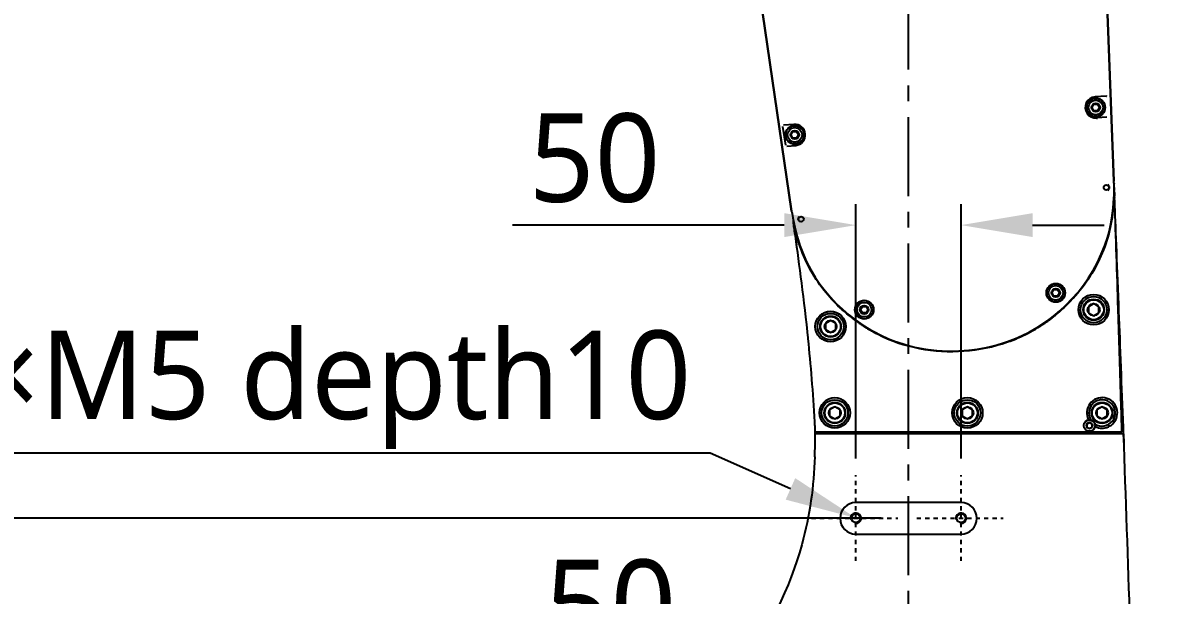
# Model space of a CAD drawing. Header units: millimetres. Extents: x 5828 to 6704, y 123 to 421.
# Drawn here: x 6393.03 to 6419.98, y 252.57 to 266.16 of the extents above; entities that cross this region are included whole.
import ezdxf
from ezdxf import colors
from ezdxf.entities.mleader import LeaderData, LeaderLine
from ezdxf.math import Vec2, Vec3

# ---------------------------------------------------------------- set-up
doc = ezdxf.new("R2010")
doc.units = ezdxf.units.MM
doc.linetypes.add('CENTER', pattern=[0.6, 0.375, -0.075, 0.075, -0.075])
doc.layers.add('DIM', color=7, linetype='Continuous')
doc.layers.add('外形图', color=7, linetype='Continuous')
doc.styles.add('微软雅黑', font='msyh.ttc', dxfattribs={"height": 2.1})
doc.dimstyles.new('尺寸标注_1_20比例', dxfattribs={"dimtxt": 2.1, "dimasz": 1.7, "dimexe": 0.5, "dimexo": 0.4, "dimgap": 0.5, "dimtad": 1, "dimdec": 1, "dimlfac": 20, "dimdsep": 46, "dimtxsty": '微软雅黑', "dimcen": 0.09, "dimadec": 0, "dimazin": 0, "dimtp": 0.01, "dimtm": 0.01, "dimtfac": 1, "dimtdec": 1, "dimtofl": 0, "dimtmove": 0, "dimatfit": 3, "dimfxl": 1, "dimtolj": 1, "dimarcsym": 0})

# ---------------------------------------------------------------- blocks, each defined once
blk = doc.blocks.new('*D1505')
at = {"layer": 'Defpoints', "color": 0}
for p in [(6415.321, 250.77), (6412.821, 247.64), (6415.321, 247.64)]:
    blk.add_point(p, dxfattribs=at)
at = {"layer": '外形图', "color": 0, "lineweight": -2, "ltscale": 20}
for p, q in [((6412.821, 248.04), (6412.821, 251.27)), ((6415.321, 248.04), (6415.321, 251.27)), ((6411.121, 250.77), (6405.042, 250.77)), ((6417.021, 250.77), (6418.721, 250.77))]:
    blk.add_line(p, q, dxfattribs=at)
at = {"layer": '外形图', "color": 0}
for points in [[(6411.121, 250.487), (6411.121, 251.053), (6412.821, 250.77)], [(6417.021, 251.053), (6417.021, 250.487), (6415.321, 250.77)]]:
    blk.add_solid(points, dxfattribs=at)
at = {"layer": '外形图', "color": 0, "insert": (6406.992, 252.356), "char_height": 2.1, "attachment_point": 5, "style": '微软雅黑'}
blk.add_mtext('\\A1;50', dxfattribs=at)
blk = doc.blocks.new('*D1508')
at = {"layer": 'Defpoints', "color": 0}
for p in [(6415.321, 261.36), (6412.821, 255.422), (6415.321, 255.422)]:
    blk.add_point(p, dxfattribs=at)
at = {"layer": '外形图', "color": 0, "lineweight": -2, "ltscale": 20}
for p, q in [((6412.821, 255.822), (6412.821, 261.86)), ((6415.321, 255.822), (6415.321, 261.86)), ((6411.121, 261.36), (6404.664, 261.36)), ((6417.021, 261.36), (6418.721, 261.36))]:
    blk.add_line(p, q, dxfattribs=at)
at = {"layer": '外形图', "color": 0}
for points in [[(6411.121, 261.077), (6411.121, 261.644), (6412.821, 261.36)], [(6417.021, 261.644), (6417.021, 261.077), (6415.321, 261.36)]]:
    blk.add_solid(points, dxfattribs=at)
at = {"layer": '外形图', "color": 0, "insert": (6406.614, 262.946), "char_height": 2.1, "attachment_point": 5, "style": '微软雅黑'}
blk.add_mtext('\\A1;50', dxfattribs=at)
blk = doc.blocks.new('*D1509')
at = {"layer": 'Defpoints', "color": 0}
for p in [(6411.821, 280.928), (6416.709, 222.153), (6442.674, 222.153)]:
    blk.add_point(p, dxfattribs=at)
at = {"layer": '外形图', "color": 0, "lineweight": -2, "ltscale": 20}
for p, q in [((6412.221, 280.928), (6443.174, 280.928)), ((6442.674, 279.228), (6442.674, 223.853)), ((6417.109, 222.153), (6443.174, 222.153))]:
    blk.add_line(p, q, dxfattribs=at)
at = {"layer": '外形图', "color": 0}
for points in [[(6442.957, 279.228), (6442.39, 279.228), (6442.674, 280.928)], [(6442.39, 223.853), (6442.957, 223.853), (6442.674, 222.153)]]:
    blk.add_solid(points, dxfattribs=at)
at = {"layer": '外形图', "color": 0, "insert": (6441.082, 251.54), "char_height": 2.1, "attachment_point": 5, "rotation": 90, "style": '微软雅黑'}
blk.add_mtext('\\A1;1175.5', dxfattribs=at)
blk = doc.blocks.new('*D1545')
at = {"layer": 'Defpoints', "color": 0}
for p in [(6388.418, 254.403), (6413.821, 254.403), (6413.82, 248.653)]:
    blk.add_point(p, dxfattribs=at)
at = {"layer": 'DIM', "color": 0, "linetype": 'ByBlock', "lineweight": -2, "ltscale": 20}
for p, q in [((6413.421, 254.403), (6387.918, 254.403)), ((6388.418, 250.353), (6388.418, 252.703)), ((6413.42, 248.653), (6387.918, 248.653))]:
    blk.add_line(p, q, dxfattribs=at)
at = {"layer": 'DIM', "color": 0}
for points in [[(6388.701, 252.703), (6388.135, 252.703), (6388.418, 254.403)], [(6388.135, 250.353), (6388.701, 250.353), (6388.418, 248.653)]]:
    blk.add_solid(points, dxfattribs=at)
at = {"layer": 'DIM', "color": 0, "insert": (6386.827, 251.528), "char_height": 2.1, "attachment_point": 5, "rotation": 90, "style": '微软雅黑'}
blk.add_mtext('\\A1;115', dxfattribs=at)
blk = doc.blocks.new('*D1546')
at = {"layer": 'Defpoints', "color": 0}
for p in [(6412.772, 273.903), (6388.418, 254.403), (6413.821, 254.403)]:
    blk.add_point(p, dxfattribs=at)
at = {"layer": 'DIM', "color": 0, "linetype": 'ByBlock', "lineweight": -2, "ltscale": 20}
for p, q in [((6412.372, 273.903), (6387.918, 273.903)), ((6388.418, 272.203), (6388.418, 256.103)), ((6413.421, 254.403), (6387.918, 254.403))]:
    blk.add_line(p, q, dxfattribs=at)
at = {"layer": 'DIM', "color": 0}
for points in [[(6388.701, 272.203), (6388.135, 272.203), (6388.418, 273.903)], [(6388.135, 256.103), (6388.701, 256.103), (6388.418, 254.403)]]:
    blk.add_solid(points, dxfattribs=at)
at = {"layer": 'DIM', "color": 0, "insert": (6386.833, 264.153), "char_height": 2.1, "attachment_point": 5, "rotation": 90, "style": '微软雅黑'}
blk.add_mtext('\\A1;390', dxfattribs=at)
blk = doc.blocks.new('*D1556')
at = {"layer": 'Defpoints', "color": 0}
for p in [(6382.821, 278.378), (6421.571, 223.051), (6421.571, 206.909)]:
    blk.add_point(p, dxfattribs=at)
at = {"layer": 'DIM', "color": 0, "linetype": 'ByBlock', "lineweight": -2, "ltscale": 20}
for p, q in [((6382.821, 277.978), (6382.821, 206.409)), ((6421.571, 222.651), (6421.571, 206.409)), ((6384.521, 206.909), (6419.871, 206.909))]:
    blk.add_line(p, q, dxfattribs=at)
at = {"layer": 'DIM', "color": 0}
for points in [[(6384.521, 207.193), (6384.521, 206.626), (6382.821, 206.909)], [(6419.871, 206.626), (6419.871, 207.193), (6421.571, 206.909)]]:
    blk.add_solid(points, dxfattribs=at)
at = {"layer": 'DIM', "color": 0, "insert": (6402.196, 208.477), "char_height": 2.1, "attachment_point": 5, "style": '微软雅黑'}
blk.add_mtext('\\A1;775', dxfattribs=at)
blk = doc.blocks.new('*D1561')
at = {"layer": 'Defpoints', "color": 0}
for p in [(6417.385, 273.403), (6438.362, 273.403), (6420.414, 247.153)]:
    blk.add_point(p, dxfattribs=at)
at = {"layer": 'DIM', "color": 0, "lineweight": -2}
for p, q in [((6417.785, 273.403), (6438.862, 273.403)), ((6438.362, 248.853), (6438.362, 271.703)), ((6420.814, 247.153), (6438.862, 247.153))]:
    blk.add_line(p, q, dxfattribs=at)
at = {"layer": 'DIM', "color": 0}
for points in [[(6438.645, 271.703), (6438.079, 271.703), (6438.362, 273.403)], [(6438.079, 248.853), (6438.645, 248.853), (6438.362, 247.153)]]:
    blk.add_solid(points, dxfattribs=at)
at = {"layer": 'DIM', "color": 0, "insert": (6436.776, 260.278), "char_height": 2.1, "attachment_point": 5, "rotation": 90, "style": '微软雅黑'}
blk.add_mtext('\\A1;525', dxfattribs=at)

msp = doc.modelspace()

# ---------------------------------------------------------------- linework, layer by layer
at = {"layer": '外形图', "linetype": 'CENTER', "ltscale": 5}
msp.add_line((6414.0708, 223.051), (6414.0708, 284.7796), dxfattribs=at)
at = {"layer": '外形图', "linetype": 'Continuous'}
for p, q in [((6418.5171, 273.5757), (6418.9519, 262.4024)), ((6418.9519, 262.4024), (6418.5171, 273.5757)), ((6409.6679, 272.7548), (6411.2958, 261.6922)), ((6411.2958, 261.6922), (6409.6679, 272.7548)), ((6418.4327, 264.1527), (6418.4768, 264.2289)), ((6418.4768, 264.2289), (6418.5648, 264.2289)), ((6418.7652, 264.4204), (6418.5034, 264.402)), ((6418.5648, 264.2289), (6418.6088, 264.1527)), ((6418.4768, 264.0764), (6418.4327, 264.1527)), ((6418.5648, 264.0764), (6418.4768, 264.0764)), ((6418.7827, 263.9204), (6418.549, 263.904)), ((6418.6088, 264.1527), (6418.5648, 264.0764)), ((6411.0806, 263.7031), (6411.1462, 263.2572)), ((6411.349, 263.7517), (6411.106, 263.7304)), ((6411.2828, 263.5027), (6411.3268, 263.5789)), ((6411.3268, 263.4264), (6411.2828, 263.5027)), ((6411.3268, 263.5789), (6411.4148, 263.5789)), ((6411.4148, 263.4264), (6411.3268, 263.4264)), ((6411.4148, 263.5789), (6411.4588, 263.5027)), ((6411.4588, 263.5027), (6411.4148, 263.4264)), ((6411.1807, 263.2351), (6411.3926, 263.2536)), ((6418.9534, 262.3574), (6418.9545, 262.3289)), ((6418.9534, 262.3574), (6418.9535, 262.3547)), ((6418.9553, 262.2803), (6418.9553, 262.2777)), ((6418.9558, 262.26), (6418.9558, 262.2553)), ((6418.9561, 262.235), (6418.9562, 262.2094)), ((6418.9562, 262.2094), (6418.9562, 262.1838)), ((6418.9651, 262.0738), (6418.9617, 262.1608)), ((6418.9628, 262.1324), (6418.9636, 262.1126)), ((6418.9636, 262.1126), (6418.9643, 262.0937)), ((6418.9652, 262.0502), (6418.9636, 262.0947)), ((6418.9643, 262.0937), (6418.9654, 262.0672)), ((6418.9667, 262.0341), (6418.9651, 262.0738)), ((6418.9685, 261.9566), (6418.9652, 262.0502)), ((6418.9654, 262.0672), (6418.9655, 262.0635)), ((6418.9655, 262.0635), (6418.966, 262.0503)), ((6418.9673, 262.0191), (6418.9682, 261.9959)), ((6418.9702, 261.9076), (6418.9685, 261.9566)), ((6418.9712, 261.9201), (6418.97, 261.9494)), ((6411.3048, 261.6337), (6411.3211, 261.5368)), ((6411.3211, 261.5368), (6411.3674, 261.3089)), ((6411.3316, 261.4509), (6411.3434, 261.3704)), ((6411.3447, 261.363), (6411.3381, 261.4077)), ((6411.35, 261.3249), (6411.3552, 261.2895)), ((6417.4827, 259.7527), (6417.5268, 259.8289)), ((6417.5268, 259.6764), (6417.4827, 259.7527)), ((6417.5268, 259.8289), (6417.6148, 259.8289)), ((6417.6148, 259.6764), (6417.5268, 259.6764)), ((6417.6148, 259.8289), (6417.6588, 259.7527)), ((6417.6588, 259.7527), (6417.6148, 259.6764)), ((6412.9328, 259.3527), (6412.9768, 259.4289)), ((6412.9768, 259.2764), (6412.9328, 259.3527)), ((6412.9768, 259.4289), (6413.0648, 259.4289)), ((6413.0648, 259.4289), (6413.1088, 259.3527)), ((6413.1088, 259.3527), (6413.0648, 259.2764)), ((6418.4708, 259.4957), (6418.3469, 259.4242)), ((6418.3469, 259.4242), (6418.3469, 259.2812)), ((6418.5946, 259.4242), (6418.4708, 259.4957)), ((6418.5946, 259.2812), (6418.5946, 259.4242)), ((6419.0724, 259.3136), (6419.0664, 259.4695)), ((6412.2208, 259.0957), (6412.097, 259.0242)), ((6412.3446, 259.0242), (6412.2208, 259.0957)), ((6413.0648, 259.2764), (6412.9768, 259.2764)), ((6417.31, 259.0466), (6417.4156, 259.1222)), ((6418.3469, 259.2812), (6418.4708, 259.2097)), ((6418.4708, 259.2097), (6418.5946, 259.2812)), ((6412.097, 259.0242), (6412.097, 258.8812)), ((6412.097, 258.8812), (6412.2208, 258.8097)), ((6412.2208, 258.8097), (6412.3446, 258.8812)), ((6412.3446, 258.8812), (6412.3446, 259.0242)), ((6413.2783, 258.8158), (6413.4005, 258.7534)), ((6411.6881, 258.673), (6411.6856, 258.6978)), ((6411.6894, 258.6604), (6411.6881, 258.673)), ((6415.2869, 258.3739), (6415.5014, 258.39)), ((6412.3208, 257.0457), (6412.197, 256.9742)), ((6412.197, 256.9742), (6412.197, 256.8312)), ((6412.4446, 256.9742), (6412.3208, 257.0457)), ((6412.4446, 256.8312), (6412.4446, 256.9742)), ((6415.4708, 257.0457), (6415.347, 256.9742)), ((6415.347, 256.9742), (6415.347, 256.8312)), ((6415.5946, 256.9742), (6415.4708, 257.0457)), ((6415.5946, 256.8312), (6415.5946, 256.9742)), ((6418.6708, 257.0457), (6418.5469, 256.9742)), ((6418.5469, 256.9742), (6418.5469, 256.8312)), ((6418.7946, 256.9742), (6418.6708, 257.0457)), ((6418.7946, 256.8312), (6418.7946, 256.9742)), ((6412.197, 256.8312), (6412.3208, 256.7597)), ((6412.3208, 256.7597), (6412.4446, 256.8312)), ((6415.347, 256.8312), (6415.4708, 256.7597)), ((6415.4708, 256.7597), (6415.5946, 256.8312)), ((6418.3708, 256.6744), (6418.3087, 256.6385)), ((6418.3087, 256.6385), (6418.3087, 256.5668)), ((6418.4329, 256.6385), (6418.3708, 256.6744)), ((6418.4329, 256.5668), (6418.4329, 256.6385)), ((6418.5469, 256.8312), (6418.6708, 256.7597)), ((6418.6708, 256.7597), (6418.7946, 256.8312)), ((6419.1816, 256.4027), (6411.853, 256.4027)), ((6411.8563, 256.4527), (6419.143, 256.4527)), ((6418.3087, 256.5668), (6418.3708, 256.5309)), ((6418.3708, 256.5309), (6418.4329, 256.5668)), ((6419.143, 256.4527), (6419.1411, 256.5183)), ((6419.1797, 256.454), (6419.1759, 256.5569)), ((6419.1816, 256.4027), (6419.1797, 256.454)), ((6419.1816, 256.4027), (6419.1899, 256.1748)), ((6415.3208, 254.7777), (6412.8208, 254.7777)), ((6412.8208, 254.0277), (6415.3208, 254.0277)), ((6411.5363, 253.7715), (6411.5363, 253.7716))]:
    msp.add_line(p, q, dxfattribs=at)
at = {"layer": '外形图', "linetype": 'CENTER', "ltscale": 0.05}
for p, q in [((6412.8208, 253.3895), (6412.8208, 255.4215)), ((6415.3208, 253.3895), (6415.3208, 255.4215)), ((6411.7682, 254.4027), (6413.8205, 254.4027)), ((6414.2682, 254.4027), (6416.3205, 254.4027))]:
    msp.add_line(p, q, dxfattribs=at)
at = {"layer": '外形图', "linetype": 'Continuous'}
for points in [[(6418.7652, 264.4204), (6418.7673, 264.4207), (6418.7692, 264.4216), (6418.771, 264.4228), (6418.7725, 264.4244), (6418.7737, 264.4262), (6418.7747, 264.4283), (6418.7754, 264.4307), (6418.7758, 264.4332), (6418.7758, 264.4358)], [(6418.5391, 263.9034), (6418.5408, 263.9033), (6418.5426, 263.9027)], [(6418.5426, 263.9027), (6418.5443, 263.9016), (6418.5459, 263.9001), (6418.5473, 263.8982), (6418.5485, 263.896), (6418.5493, 263.8937), (6418.5499, 263.8912), (6418.55, 263.8887)], [(6417.9638, 259.6161), (6418.0993, 259.7716), (6418.2272, 259.9354), (6418.3469, 260.1072), (6418.458, 260.2867), (6418.5601, 260.4743), (6418.6523, 260.6699), (6418.7337, 260.873), (6418.8034, 261.0842), (6418.8604, 261.3029), (6418.9041, 261.5282), (6418.9343, 261.7604), (6418.9512, 261.9988)], [(6411.3674, 261.3089), (6411.4235, 261.0891), (6411.4897, 260.8788), (6411.5658, 260.678), (6411.6522, 260.4853), (6411.7484, 260.3012), (6411.8533, 260.1261), (6411.9671, 259.9585), (6412.0891, 259.7985), (6412.2185, 259.6463), (6412.3562, 259.5006), (6412.5018, 259.3618), (6412.655, 259.2303)], [(6417.4156, 259.1222), (6417.5133, 259.1974), (6417.6703, 259.3287), (6417.8207, 259.4685), (6417.9638, 259.6161)], [(6412.655, 259.2303), (6412.8172, 259.1054), (6412.9886, 258.9872)], [(6415.5014, 258.39), (6415.7148, 258.4171), (6415.9266, 258.4554), (6416.1362, 258.505), (6416.3429, 258.5662), (6416.5461, 258.6393), (6416.7449, 258.7243), (6416.9388, 258.8208), (6417.1274, 258.9284), (6417.31, 259.0466)], [(6412.9886, 258.9872), (6413.1685, 258.8769), (6413.2783, 258.8158)], [(6413.4005, 258.7534), (6413.5987, 258.6638), (6413.8013, 258.5855), (6414.0074, 258.5191), (6414.2167, 258.4648), (6414.4285, 258.4229), (6414.6421, 258.3931), (6414.8567, 258.3753), (6415.0719, 258.369), (6415.2869, 258.3739)]]:
    msp.add_lwpolyline(points, dxfattribs=at)
for centre, radius in [((6418.5208, 264.1527), 0.2225), ((6418.5208, 264.1527), 0.22), ((6418.5208, 264.1527), 0.2157), ((6418.5208, 264.1527), 0.1725), ((6418.5208, 264.1527), 0.1026), ((6411.3708, 263.5027), 0.2225), ((6411.3708, 263.5027), 0.22), ((6411.3708, 263.5027), 0.2157), ((6411.3708, 263.5027), 0.1725), ((6411.3708, 263.5027), 0.1026), ((6418.7708, 262.2527), 0.0625), ((6411.5208, 261.5027), 0.0625), ((6417.5708, 259.7527), 0.2225), ((6417.5708, 259.7527), 0.22), ((6417.5708, 259.7527), 0.2157), ((6417.5708, 259.7527), 0.1725), ((6417.5708, 259.7527), 0.1026), ((6413.0208, 259.3527), 0.2225), ((6418.4708, 259.3527), 0.3625), ((6418.4708, 259.3527), 0.3125), ((6418.4708, 259.3527), 0.25), ((6418.4708, 259.3527), 0.2375), ((6412.2208, 258.9527), 0.3625), ((6413.0208, 259.3527), 0.22), ((6413.0208, 259.3527), 0.2157), ((6413.0208, 259.3527), 0.1725), ((6413.0208, 259.3527), 0.1026), ((6418.4708, 259.3527), 0.143), ((6412.2208, 258.9527), 0.3125), ((6412.2208, 258.9527), 0.25), ((6412.2208, 258.9527), 0.2375), ((6412.2208, 258.9527), 0.143), ((6412.3208, 256.9027), 0.3625), ((6412.3208, 256.9027), 0.3125), ((6412.3208, 256.9027), 0.25), ((6415.4708, 256.9027), 0.3625), ((6415.4708, 256.9027), 0.3125), ((6415.4708, 256.9027), 0.25), ((6418.6708, 256.9027), 0.25), ((6412.3208, 256.9027), 0.2375), ((6412.3208, 256.9027), 0.143), ((6415.4708, 256.9027), 0.2375), ((6415.4708, 256.9027), 0.143), ((6418.6708, 256.9027), 0.2375), ((6418.6708, 256.9027), 0.143), ((6418.3708, 256.6027), 0.1375), ((6418.3708, 256.6027), 0.1325), ((6418.3708, 256.6027), 0.0717), ((6412.8208, 254.4027), 0.105), ((6415.3208, 254.4027), 0.105)]:
    msp.add_circle(centre, radius, dxfattribs=at)
for centre, radius, start, end in [((6418.5208, 264.1527), 0.25, 94, 274.19266), ((6411.3708, 263.5027), 0.25, 275, 95), ((6413.1224, 262.2438), 5.683, 0.61611, 0.76266), ((6418.7708, 262.2527), 0.075, 297.07727, 62.96282), ((6413.9074, 262.2061), 5.0483, 1.71746, 2.22864), ((6413.9166, 262.2063), 5.0391, 1.45629, 1.6874), ((6413.4655, 262.1902), 5.4909, 1.05055, 1.34173), ((6413.7431, 262.1953), 5.2132, 0.74366, 1.05055), ((6414.3948, 262.2018), 4.5613, 0.7314, 1.00409), ((6414.5264, 262.2459), 4.279, 359.19574, 359.39051), ((6413.7801, 262.1973), 5.1761, 357.80804, 0.30253), ((6414.1937, 262.1879), 4.7625, 357.7167, 357.93488), ((6414.1438, 262.1896), 4.8123, 357.93497, 358.20558), ((6414.077, 262.1917), 4.8792, 358.2058, 358.56878), ((6413.9592, 262.1945), 4.997, 358.57014, 359.26431), ((6413.9943, 262.1986), 4.9619, 0.42102, 0.74366), ((6413.7542, 262.2005), 5.2019, 0.26628, 0.60413), ((6413.8318, 262.1963), 5.1244, 359.26305, 359.64534), ((6413.7574, 262.1968), 5.1988, 359.64494, 359.8573), ((6414.2929, 262.1837), 4.6632, 356.91318, 357.71873), ((6418.7296, 261.9396), 0.2406, 6.01639, 7.75757), ((6418.7346, 261.9401), 0.2356, 2.2616, 6.02405), ((5561.4824, 232.5317), 857.9908, 1.7926323, 1.9620772), ((6416.3922, 262.4421), 5.1512, 188.37853, 189.02872), ((6416.5934, 262.4697), 5.3539, 190.69457, 190.90679), ((6416.0329, 262.4225), 4.644, 190.72934, 190.91828), ((6416.4327, 262.4385), 5.1903, 190.90405, 191.66027), ((6411.689, 261.3743), 0.3426, 186.54812, 188.29284), ((6416.2232, 262.3953), 4.9764, 191.66134, 192.2924), ((6416.0648, 262.3609), 4.8143, 192.29302, 192.83027), ((6415.8014, 262.3), 4.544, 192.81954, 194.53313), ((6415.0989, 262.232), 3.6908, 192.28258, 192.52048), ((6415.0573, 262.2879), 3.9567, 307.00981, 317.77297), ((6415.0894, 262.256), 3.9118, 315.98908, 317.25595), ((6415.099, 262.2471), 3.8987, 317.25646, 317.62935), ((6415.1022, 262.2441), 3.8943, 317.62938, 317.80586), ((6415.1048, 262.2418), 3.8909, 317.80586, 318.04284), ((6415.0903, 262.2208), 3.8657, 228.89969, 231.24494), ((6415.0383, 262.309), 3.9855, 309.32197, 311.19673), ((6415.0434, 262.3032), 3.9778, 311.1972, 311.54048), ((6415.0486, 262.2974), 3.97, 311.54012, 312.93411), ((6415.0566, 262.2888), 3.9582, 312.9344, 313.69494), ((6415.0668, 262.2781), 3.9435, 313.69446, 315.21677), ((6415.0783, 262.2666), 3.9271, 315.21729, 315.98941), ((6415.1235, 262.264), 3.9199, 231.22975, 238.47354), ((6415.102, 262.2353), 3.8843, 231.24342, 231.58733), ((6415.1093, 262.2445), 3.8961, 231.58788, 233.01205), ((6415.1168, 262.2544), 3.9085, 233.01161, 233.58665), ((6415.1238, 262.264), 3.9203, 233.5871, 235.05423), ((6415.1305, 262.2736), 3.9321, 235.05389, 235.77084), ((6415.3054, 261.9589), 3.5451, 305.2742, 305.50598), ((6415.0308, 262.3223), 4.0001, 305.66744, 307.01642), ((6415.3473, 261.9004), 3.4731, 305.50284, 306.66511), ((6415.3894, 261.8435), 3.4025, 306.66824, 306.93133), ((6415.0333, 262.3152), 3.9934, 306.94932, 307.54729), ((6415.0336, 262.3148), 3.993, 307.54725, 308.8727), ((6415.0349, 262.3132), 3.9908, 308.87276, 309.32232), ((6365.1643, 253.9304), 46.7649, 5.85109, 6.00973), ((6415.1384, 262.2852), 3.9461, 235.77117, 237.04327), ((6415.1442, 262.2941), 3.9567, 237.04287, 237.44751), ((6415.1468, 262.2981), 3.9615, 237.44751, 237.88408), ((6415.1513, 262.3053), 3.97, 237.88435, 239.10649), ((6415.1494, 262.3047), 3.9681, 238.46278, 240.84892), ((6415.1549, 262.3113), 3.977, 239.10623, 239.49581), ((6415.1563, 262.3137), 3.9798, 239.4958, 239.86689), ((6415.1587, 262.3179), 3.9847, 239.86705, 241.08461), ((6415.1533, 262.3117), 3.9762, 240.84864, 242.28157), ((6415.1605, 262.3212), 3.9884, 241.08448, 241.54418), ((6414.8996, 261.8417), 3.4425, 241.56089, 241.82099), ((6414.911, 261.8631), 3.4668, 241.82108, 242.15201), ((6414.9326, 261.9041), 3.513, 242.15298, 242.91757), ((6415.1568, 262.3183), 3.9836, 242.28133, 242.75887), ((6414.9578, 261.9533), 3.5683, 242.91691, 243.4214), ((6418.6708, 256.9027), 0.3625, 15.9484, 207.00832), ((6418.6708, 256.9027), 0.3125, 237.58893, 212.40432), ((6418.6708, 256.9027), 0.3625, 346.22569, 15.9484), ((6418.6708, 256.9027), 0.3625, 243.01704, 346.22569), ((6398.7952, 256.3259), 13.058, 357.96254, 0.33688), ((6396.0364, 256.3189), 15.8168, 0.48414, 1.03283), ((6396.8454, 256.3266), 15.0078, 0.29028, 0.48084), ((5399.5953, 218.7651), 1020.2807, 1.8610698, 2.1140854), ((6412.8208, 254.4027), 0.375, 90, 270), ((6415.3208, 254.4027), 0.375, 270, 90), ((6412.8208, 254.4027), 0.125, 255, 195), ((6415.3208, 254.4027), 0.125, 255, 195)]:
    msp.add_arc(centre, radius, start, end, dxfattribs=at)
for points in [[(6418.9553, 262.2803), (6418.9552, 262.2966), (6418.955, 262.3129), (6418.9544, 262.3292)], [(6419.0664, 259.4695), (6419.0264, 260.514), (6418.9925, 261.3765), (6418.9712, 261.9201)], [(6411.366, 261.2175), (6411.3588, 261.2671), (6411.3517, 261.3156), (6411.3447, 261.363)], [(6411.3552, 261.2895), (6411.3751, 261.1531), (6411.3944, 261.0198), (6411.4132, 260.8895)], [(6411.6722, 258.8265), (6411.5736, 259.7631), (6411.4593, 260.5789), (6411.366, 261.2175)], [(6419.1759, 256.5569), (6419.1398, 257.5395), (6419.1043, 258.4805), (6419.0724, 259.3136)], [(6411.845, 255.8616), (6411.8195, 255.1618), (6411.7316, 254.4751), (6411.5363, 253.7715)], [(6411.5363, 253.7715), (6411.2592, 252.7733), (6410.7659, 251.7413), (6409.9279, 250.5897)]]:
    msp.add_open_spline(points, degree=3, dxfattribs=at)
for points, knots in [([(6417.9872, 259.6287), (6418.2785, 259.9499), (6418.7628, 260.695), (6418.9352, 261.5662), (6418.9524, 261.9994)], [0, 0, 0, 0, 0.5000704, 1, 1, 1, 1]), ([(6418.9493, 261.9326), (6418.9267, 261.5134), (6418.7475, 260.6731), (6418.2791, 259.9528), (6417.9982, 259.6404)], [0, 0, 0, 0, 0.4998325, 1, 1, 1, 1]), ([(6411.4701, 261.5579), (6411.4642, 261.5525), (6411.4542, 261.54), (6411.4452, 261.5152), (6411.4455, 261.4952), (6411.448, 261.4848), (6411.4484, 261.4833)], [0, 0, 0, 0, 0.315107, 0.6302139, 0.9453209, 1, 1, 1, 1]), ([(6412.6689, 259.2078), (6412.3451, 259.468), (6411.772, 260.0958), (6411.4631, 260.8869), (6411.3708, 261.2918)], [0, 0, 0, 0, 0.5000589, 1, 1, 1, 1]), ([(6412.5491, 259.3078), (6412.2722, 259.5493), (6411.7813, 260.1133), (6411.4951, 260.8042), (6411.4029, 261.1597)], [0, 0, 0, 0, 0.5000773, 1, 1, 1, 1]), ([(6419.1411, 256.5183), (6419.133, 256.7877), (6419.1176, 257.2966), (6419.0953, 258.0277), (6419.0741, 258.7094), (6419.0603, 259.1515), (6419.0533, 259.3715)], [0, 0, 0, 0, 0.2832514, 0.5351455, 0.7686454, 1, 1, 1, 1]), ([(6413.3333, 258.7765), (6413.6472, 258.6163), (6414.3244, 258.3826), (6415.3919, 258.33), (6416.4404, 258.5378), (6417.0761, 258.8681), (6417.3632, 259.0725)], [0, 0, 0, 0, 0.2499577, 0.4999979, 0.750039, 1, 1, 1, 1]), ([(6417.3526, 259.0646), (6416.7885, 258.6655), (6415.4119, 258.1883), (6413.9793, 258.4528), (6413.3612, 258.7621)], [0, 0, 0, 0, 0.4999707, 1, 1, 1, 1]), ([(6411.8563, 256.4527), (6411.8526, 256.5318), (6411.8128, 257.3103), (6411.7517, 258.0471), (6411.6894, 258.6604)], [0, 0, 0, 0, 0.1011036, 1, 1, 1, 1])]:
    msp.add_open_spline(points, degree=3, knots=knots, dxfattribs=at)

# ---------------------------------------------------------------- dimensions: what is measured, and where the dimension line sits
at = {"layer": 'DIM', "linetype": 'ByBlock', "ltscale": 20}
dim = msp.add_linear_dim(base=(6421.5708, 206.9092), p1=(6382.8208, 278.3776), p2=(6421.5708, 223.051), dimstyle='尺寸标注_1_20比例', dxfattribs=at)
dim.commit()
dim.dimension.update_dxf_attribs({"geometry": '*D1556', "text_midpoint": (6402.1958, 206.9092), "dimtype": 160})
dim = msp.add_linear_dim(base=(6388.418, 254.4027), p1=(6412.7723, 273.903), p2=(6413.8205, 254.4027), angle=90, dimstyle='尺寸标注_1_20比例', dxfattribs=at)
dim.commit()
dim.dimension.update_dxf_attribs({"geometry": '*D1546', "text_midpoint": (6388.418, 264.1528), "dimtype": 160})
at = {"layer": 'DIM'}
dim = msp.add_linear_dim(base=(6438.3621, 273.4026), p1=(6420.4137, 247.1527), p2=(6417.3848, 273.4026), angle=90, dimstyle='尺寸标注_1_20比例', dxfattribs=at)
dim.commit()
dim.dimension.update_dxf_attribs({"geometry": '*D1561', "text_midpoint": (6436.7762, 260.2777)})
at = {"layer": 'DIM', "linetype": 'ByBlock', "ltscale": 20}
dim = msp.add_linear_dim(base=(6388.418, 254.4027), p1=(6413.8204, 248.6531), p2=(6413.8205, 254.4027), angle=90, dimstyle='尺寸标注_1_20比例', dxfattribs=at)
dim.commit()
dim.dimension.update_dxf_attribs({"geometry": '*D1545', "text_midpoint": (6386.8267, 251.5279)})
at = {"layer": '外形图', "ltscale": 20}
dim = msp.add_linear_dim(base=(6442.6735, 222.1527), p1=(6411.8208, 280.9276), p2=(6416.7089, 222.1527), angle=90, dimstyle='尺寸标注_1_20比例', dxfattribs=at)
dim.commit()
dim.dimension.update_dxf_attribs({"geometry": '*D1509', "text_midpoint": (6442.6735, 251.5402), "dimtype": 160})
for base, p1, p2, picture, middle in [((6415.3208, 261.3603), (6412.8208, 255.4215), (6415.3208, 255.4215), '*D1508', (6406.6144, 261.3603)), ((6415.3207, 250.77), (6412.8207, 247.64), (6415.3207, 247.64), '*D1505', (6406.9922, 250.77))]:
    dim = msp.add_linear_dim(base=base, p1=p1, p2=p2, dimstyle='尺寸标注_1_20比例', dxfattribs=at)
    dim.commit()
    dim.dimension.update_dxf_attribs({"geometry": picture, "text_midpoint": middle, "dimtype": 160})

# ---------------------------------------------------------------- leaders
at = {"layer": '外形图'}
ml = msp.add_multileader_mtext('Standard', dxfattribs=at)
ml.set_content('2×M5{\\A1;\\C256; depth10}', style='微软雅黑')
ml.set_leader_properties()
ml.build(insert=Vec2(0, 0))
ml.multileader.update_dxf_attribs({"text_left_attachment_type": 5, "text_right_attachment_type": 5, "dogleg_length": 0.15, "arrow_head_size": 1.7})
ctx = ml.context
ctx.base_point, ctx.char_height, ctx.arrow_head_size, ctx.landing_gap_size, ctx.plane_origin = Vec3(6388.928, 266.6829), 2.1, 1.7, 0.3, Vec3(6412.7723, 273.9059)
ctx.left_attachment, ctx.right_attachment, ctx.text_align_type = 5, 5, 2
notes = []
notes.append((ctx, [(0, (1, 1, 0), (6409.3724, 266.6829), (-1, 0), 0.15, [(0, [(6412.7723, 273.9059)], 0, [])])]))
ctx.mtext.insert, ctx.mtext.alignment, ctx.mtext.flow_direction = Vec3(6408.9224, 269.5922), 3, 5
ml = msp.add_multileader_mtext('Standard', dxfattribs=at)
ml.set_content('2×M5{\\A1;\\C256; depth10}', style='微软雅黑')
ml.set_leader_properties()
ml.build(insert=Vec2(0, 0))
ml.multileader.update_dxf_attribs({"text_left_attachment_type": 5, "text_right_attachment_type": 5, "dogleg_length": 0.15, "arrow_head_size": 1.7})
ctx = ml.context
ctx.base_point, ctx.char_height, ctx.arrow_head_size, ctx.landing_gap_size, ctx.plane_origin = Vec3(6388.9173, 255.9464), 2.1, 1.7, 0.3, Vec3(6412.8208, 254.4084)
ctx.left_attachment, ctx.right_attachment, ctx.text_align_type = 5, 5, 2
notes.append((ctx, [(0, (1, 1, 0), (6409.3618, 255.9464), (-1, 0), 0.15, [(0, [(6412.8208, 254.4084)], 0, [])])]))
ctx.mtext.insert, ctx.mtext.alignment, ctx.mtext.flow_direction = Vec3(6408.9118, 258.8557), 3, 5
for ctx, leaders in notes:
    for number, flags, end, landing, length, lines in leaders:
        leader = LeaderData()
        leader.index, (leader.has_last_leader_line, leader.has_dogleg_vector, leader.attachment_direction) = number, flags
        leader.last_leader_point, leader.dogleg_vector, leader.dogleg_length = Vec3(end), Vec3(landing), length
        for number, points, colour, breaks in lines:
            line = LeaderLine()
            line.index, line.vertices, line.color, line.breaks = number, Vec3.list(points), colors.encode_raw_color(colour), breaks
            leader.lines.append(line)
        ctx.leaders.append(leader)

doc.saveas('drawing.dxf')
